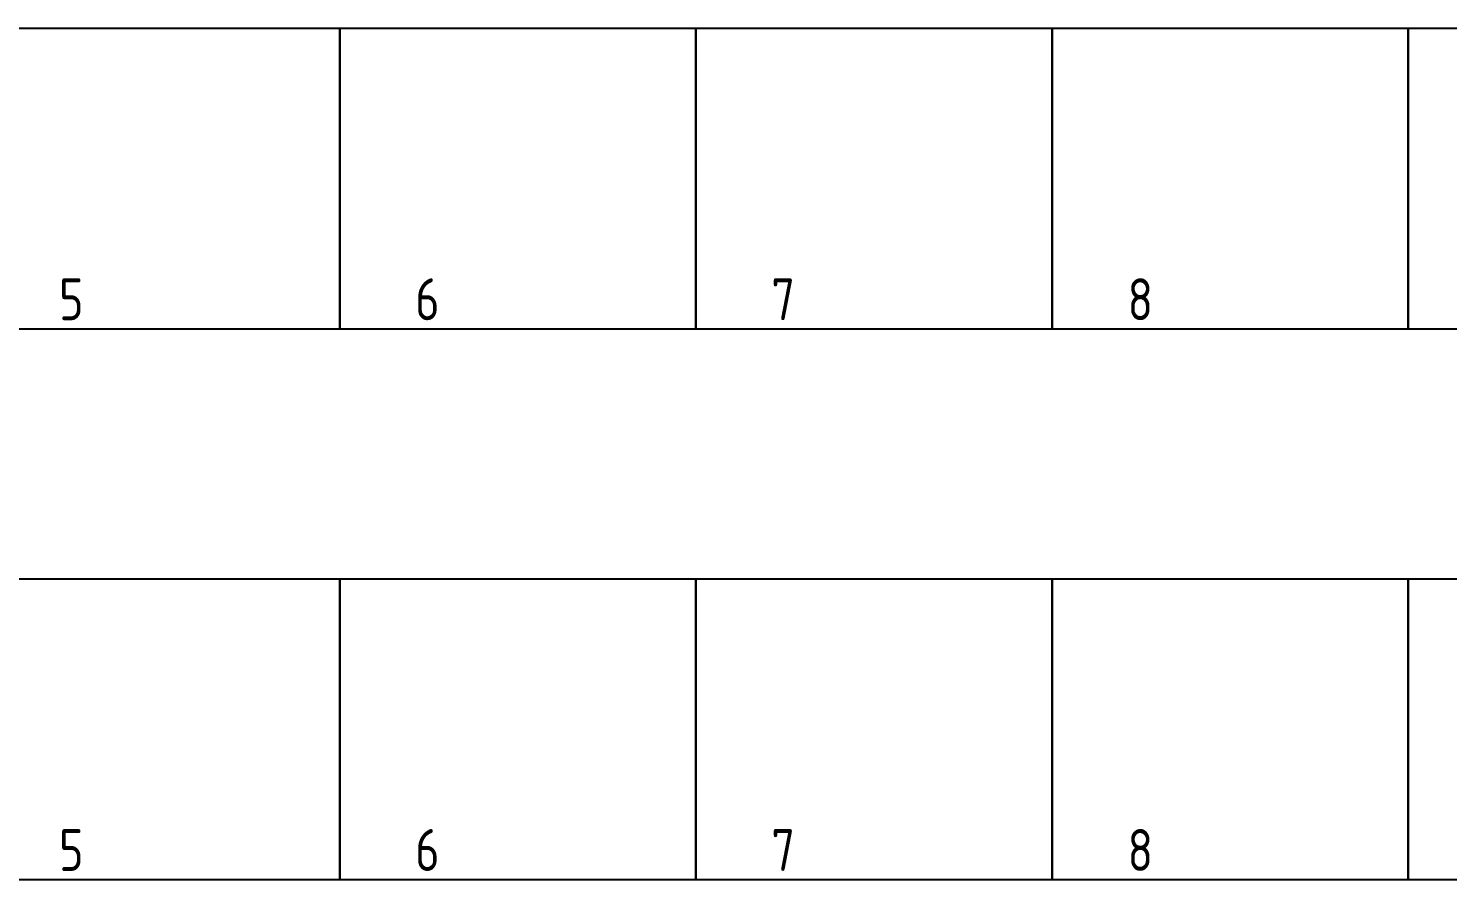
# Model space of a CAD drawing. Header units: millimetres. Extents: x -559267 to 5835, y 0 to 209897.
# Drawn here: x 1458 to 2813, y 765 to 1578 of the extents above; entities that cross this region are included whole.
import ezdxf

# ---------------------------------------------------------------- set-up
doc = ezdxf.new("R2010")
doc.units = ezdxf.units.MM
doc.styles.add('Unecom', font='GOST2304A_0.ttf', dxfattribs={"height": 2.5})

msp = doc.modelspace()

# ---------------------------------------------------------------- linework, layer by layer
at = {"color": 6}
for points in [[(1755, 1578), (1415, 1578), (1415, 1291), (1755, 1291), (1755, 1578)], [(2095, 1578), (1755, 1578), (1755, 1291), (2095, 1291), (2095, 1578)], [(2435, 1578), (2095, 1578), (2095, 1291), (2435, 1291), (2435, 1578)], [(2775, 1578), (2435, 1578), (2435, 1291), (2775, 1291), (2775, 1578)], [(3115, 1578), (2775, 1578), (2775, 1291), (3115, 1291), (3115, 1578)], [(1755, 1052.1), (1415, 1052.1), (1415, 765.1), (1755, 765.1), (1755, 1052.1)], [(2095, 1052.1), (1755, 1052.1), (1755, 765.1), (2095, 765.1), (2095, 1052.1)], [(2435, 1052.1), (2095, 1052.1), (2095, 765.1), (2435, 765.1), (2435, 1052.1)], [(2775, 1052.1), (2435, 1052.1), (2435, 765.1), (2775, 765.1), (2775, 1052.1)], [(3115, 1052.1), (2775, 1052.1), (2775, 765.1), (3115, 765.1), (3115, 1052.1)]]:
    msp.add_lwpolyline(points, dxfattribs=at)

# ---------------------------------------------------------------- texts
at = {"layer": 'Defpoints', "color": 6, "char_height": 40, "attachment_point": 1, "style": 'Unecom'}
for s, insert in [('5', (1487, 1339.3)), ('6', (1827, 1339.3)), ('7', (2167, 1339.3)), ('8', (2507, 1339.3)), ('5', (1487, 813.4)), ('6', (1827, 813.4)), ('7', (2167, 813.4)), ('8', (2507, 813.4))]:
    msp.add_mtext_dynamic_manual_height_columns(s, width=99.921, gutter_width=12.5, heights=[0], dxfattribs=dict(at, insert=insert))

doc.saveas('drawing.dxf')
